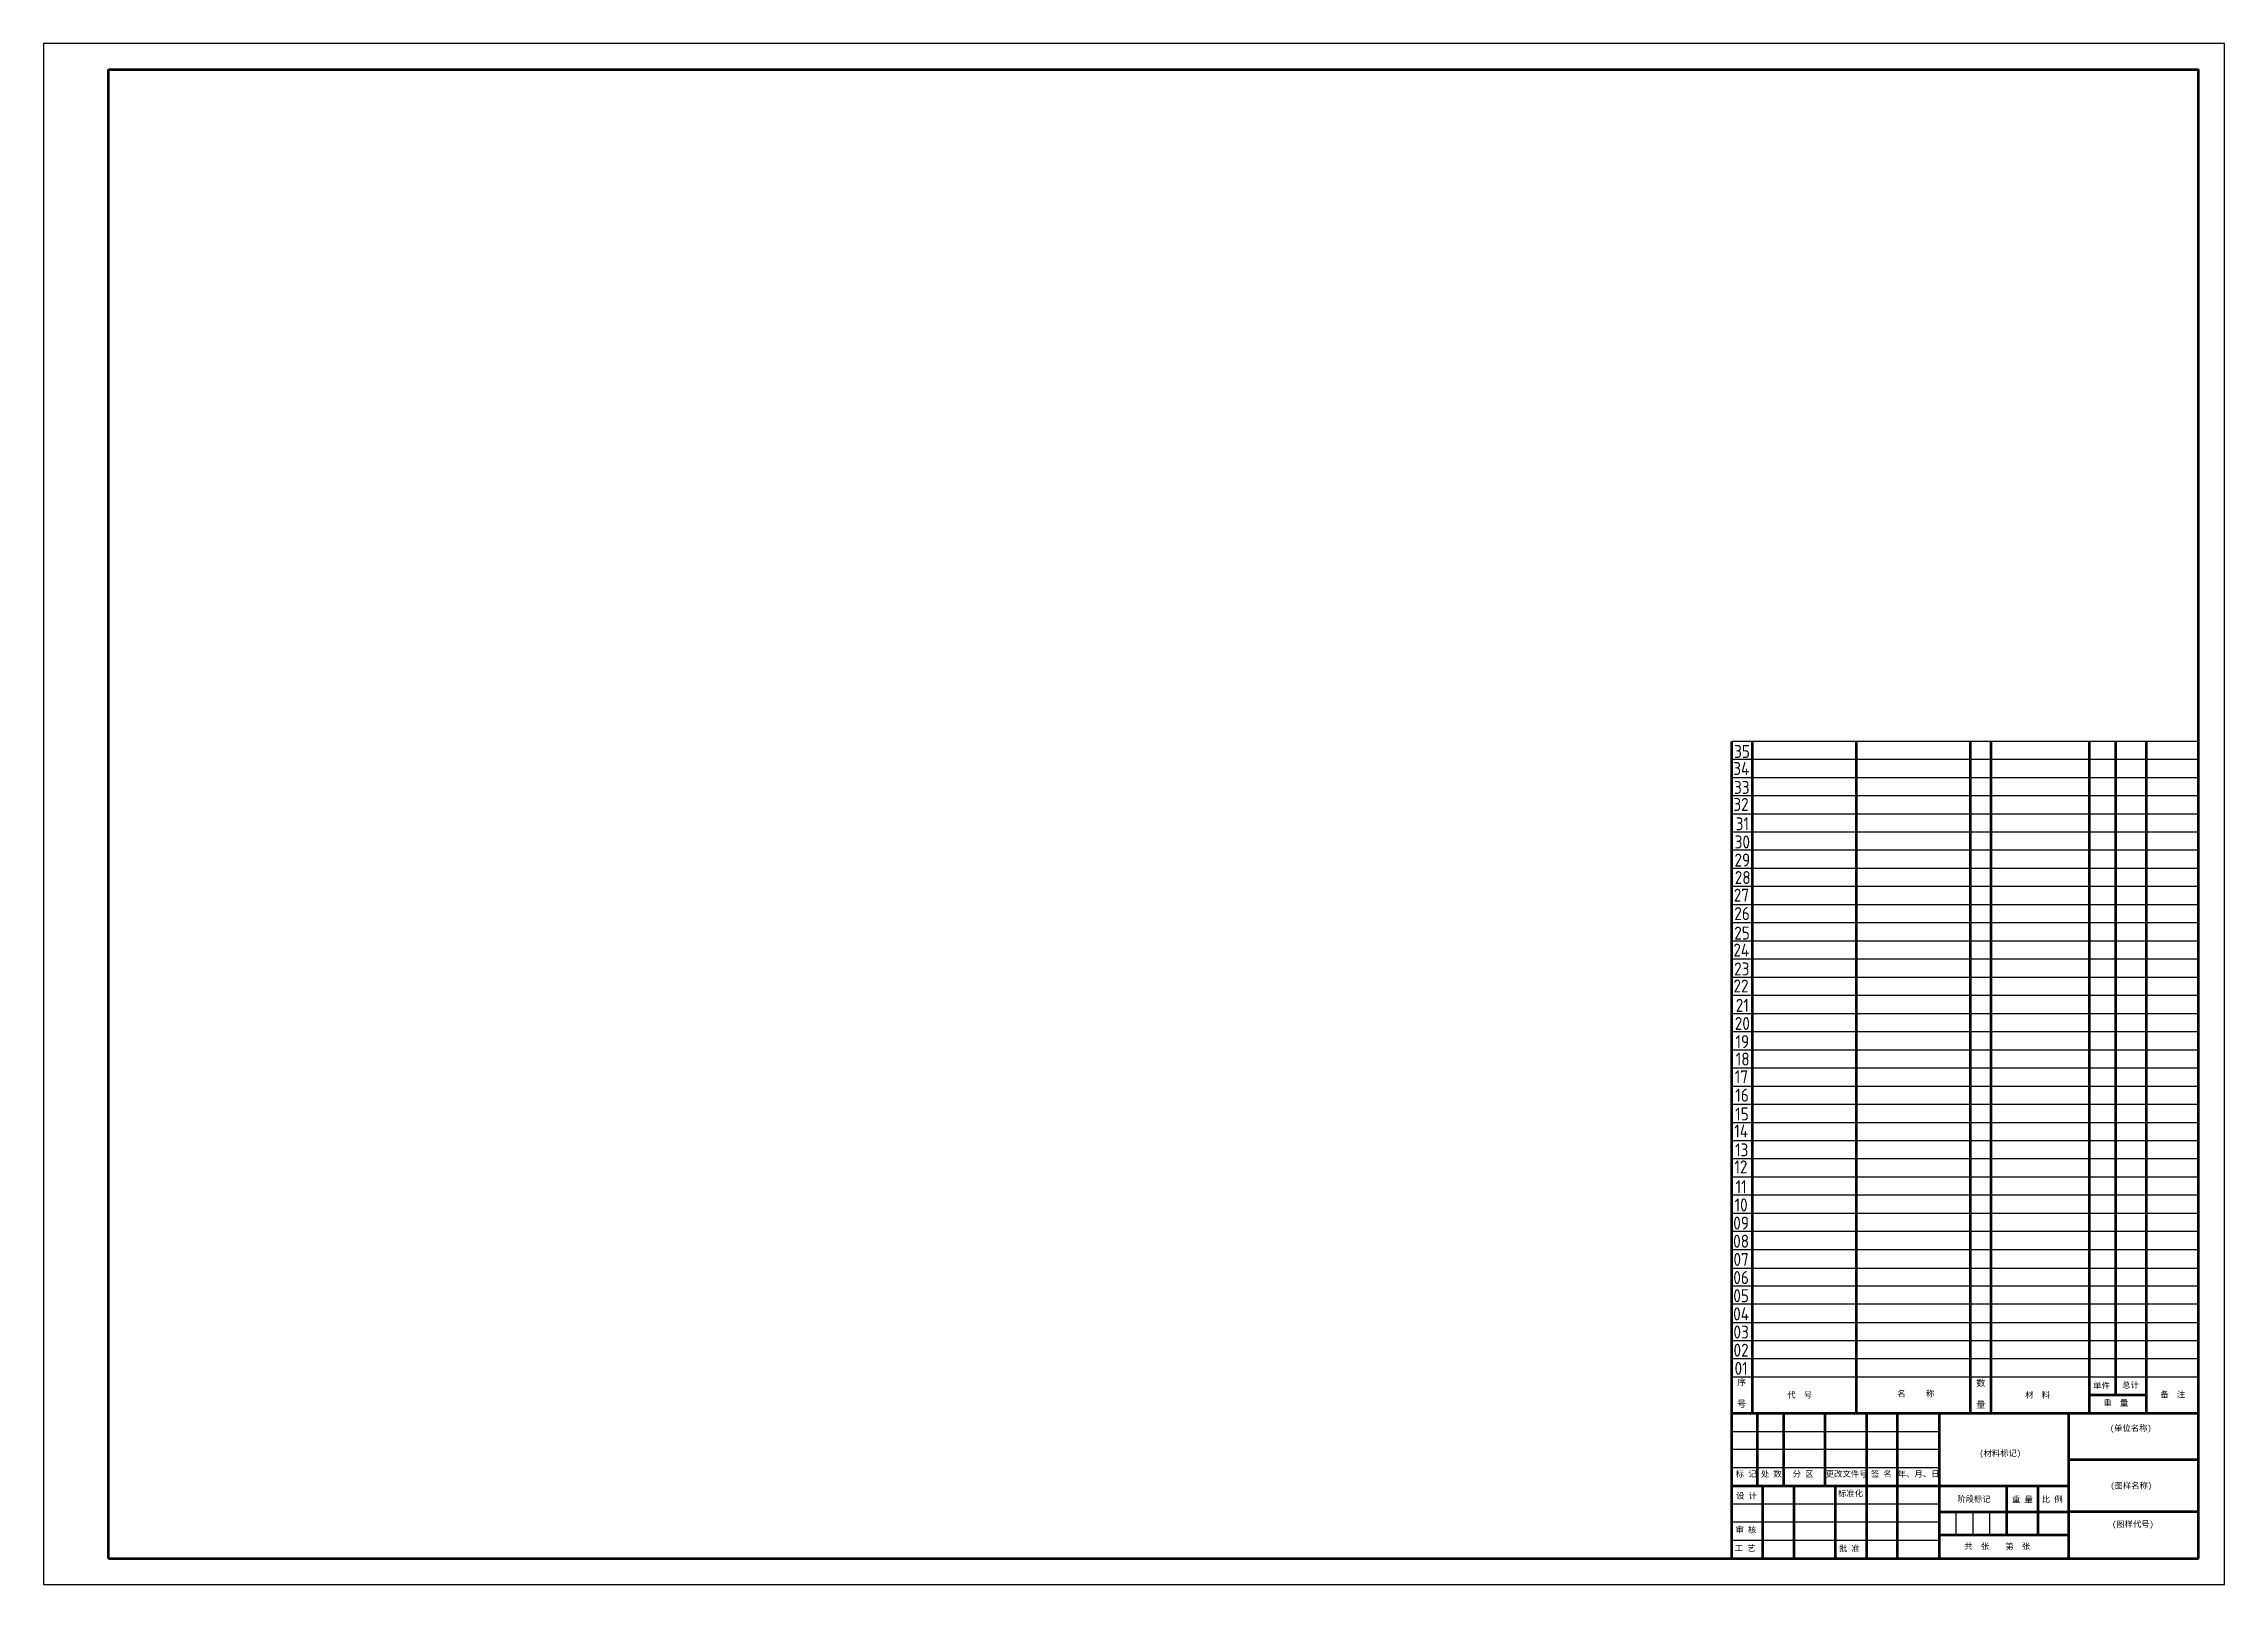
# Model space of a CAD drawing. Header units: millimetres. Extents: x 12238 to 13079, y -872 to -278.
import ezdxf

# ---------------------------------------------------------------- set-up
doc = ezdxf.new("R2010")
doc.units = ezdxf.units.MM
for name, color, linetype, lineweight in [('图层1', 7, 'Continuous', 50), ('粗实线', 7, 'Continuous', 50), ('细实线', 7, 'Continuous', 25)]:
    doc.layers.add(name, color=color, linetype=linetype, lineweight=lineweight)
doc.styles.add('GB字体', font='gbenor.shx', dxfattribs={"bigfont": 'gbcbig.shx'})
doc.styles.get("Standard").update_dxf_attribs({"font": 'arial.ttf'})

msp = doc.modelspace()

# ---------------------------------------------------------------- linework, layer by layer
for p, q in [((13068.65, -764.03), (12888.65, -764.03)), ((12924.65, -806.03), (12940.65, -806.03)), ((12888.65, -813.03), (12968.65, -813.03)), ((12968.65, -820.03), (12888.65, -820.03)), ((12888.65, -827.03), (12968.65, -827.03)), ((12988.15, -834.03), (12981.65, -834.03)), ((13006.65, -834.03), (12994.65, -834.03)), ((13018.65, -834.03), (13006.65, -834.03)), ((12888.65, -848.03), (12888.65, -841.03)), ((12888.65, -841.03), (12968.65, -841.03)), ((12968.65, -848.03), (12888.65, -848.03)), ((12968.65, -853.03), (12968.65, -844.03)), ((12968.65, -855.03), (12968.65, -848.03)), ((12975.15, -853.03), (12975.15, -844.03)), ((12981.65, -844.03), (12981.65, -853.03)), ((12988.15, -853.03), (12988.15, -844.03)), ((12888.65, -862.03), (12888.65, -855.03)), ((12888.65, -855.03), (12968.65, -855.03)), ((12981.65, -853.03), (12975.15, -853.03)), ((12994.65, -853.03), (12988.15, -853.03)), ((13018.65, -862.03), (13018.65, -853.03))]:
    msp.add_line(p, q)
msp.add_lwpolyline([(12237.65, -278.03), (12237.65, -872.03), (13078.65, -872.03), (13078.65, -278.03)], close=True)
at = {"layer": '图层1'}
for p, q in [((12262.65, -862.03), (12262.65, -288.03)), ((12262.65, -288.03), (13068.65, -288.03)), ((13068.65, -862.03), (13068.65, -288.03)), ((12896.65, -806.03), (12896.65, -547.03)), ((12936.65, -547.03), (12936.65, -806.03)), ((12980.65, -547.03), (12980.65, -806.03)), ((12988.65, -806.03), (12988.65, -547.03)), ((13026.65, -806.03), (13026.65, -547.03)), ((13036.65, -547.03), (13036.65, -799.03)), ((13048.65, -806.03), (13048.65, -547.03)), ((12888.65, -862.03), (12888.65, -806.03)), ((12888.65, -806.03), (13068.65, -806.03)), ((12888.65, -806.03), (13068.65, -806.03)), ((12898.65, -834.03), (12898.65, -806.03)), ((12898.65, -806.03), (12908.65, -806.03)), ((12908.65, -806.03), (12908.65, -834.03)), ((12924.65, -834.03), (12924.65, -806.03)), ((12940.65, -806.03), (12940.65, -834.03)), ((12952.65, -834.03), (12952.65, -806.03)), ((12968.65, -806.03), (12968.65, -862.03)), ((12980.65, -806.03), (12988.65, -806.03)), ((12988.65, -806.03), (13026.65, -806.03)), ((13018.65, -834.03), (13018.65, -806.03)), ((13048.65, -799.03), (13026.65, -799.03)), ((13036.65, -806.03), (13048.65, -806.03)), ((13048.65, -806.03), (13048.65, -799.03)), ((13068.65, -824.03), (13018.65, -824.03)), ((12888.65, -834.03), (13018.65, -834.03)), ((12900.65, -862.03), (12900.65, -834.03)), ((12912.65, -834.03), (12912.65, -862.03)), ((12928.65, -862.03), (12928.65, -834.03)), ((12940.65, -834.03), (12940.65, -862.03)), ((12952.65, -862.03), (12952.65, -834.03)), ((12994.65, -834.03), (12994.65, -853.03)), ((13006.65, -834.03), (13006.65, -853.03)), ((13018.65, -862.03), (13018.65, -834.03)), ((12968.65, -844.03), (13018.65, -844.03)), ((13068.65, -844.03), (13018.65, -844.03)), ((13018.65, -853.03), (12968.65, -853.03)), ((12262.65, -862.03), (13068.65, -862.03))]:
    msp.add_line(p, q, dxfattribs=at)
at = {"layer": '粗实线'}
msp.add_line((12888.65, -806.03), (12888.65, -547.03), dxfattribs=at)
at = {"layer": '细实线'}
for p, q in [((13028.65, -547.03), (12888.65, -547.03)), ((13068.65, -547.03), (12888.65, -547.03)), ((13028.65, -554.03), (12888.65, -554.03)), ((13068.65, -554.03), (12888.65, -554.03)), ((13028.65, -561.03), (12888.65, -561.03)), ((13068.65, -561.03), (12888.65, -561.03)), ((13028.65, -561.03), (12888.65, -561.03)), ((13068.65, -561.03), (12888.65, -561.03)), ((13028.65, -568.03), (12888.65, -568.03)), ((13068.65, -568.03), (12888.65, -568.03)), ((13028.65, -575.03), (12888.65, -575.03)), ((13068.65, -575.03), (12888.65, -575.03)), ((13028.65, -575.03), (12888.65, -575.03)), ((13068.65, -575.03), (12888.65, -575.03)), ((13028.65, -575.03), (12888.65, -575.03)), ((13068.65, -575.03), (12888.65, -575.03)), ((13028.65, -582.03), (12888.65, -582.03)), ((13068.65, -582.03), (12888.65, -582.03)), ((13028.65, -589.03), (12888.65, -589.03)), ((13068.65, -589.03), (12888.65, -589.03)), ((13028.65, -596.03), (12888.65, -596.03)), ((13068.65, -596.03), (12888.65, -596.03)), ((13028.65, -596.03), (12888.65, -596.03)), ((13068.65, -596.03), (12888.65, -596.03)), ((13028.65, -603.03), (12888.65, -603.03)), ((13068.65, -603.03), (12888.65, -603.03)), ((13028.65, -610.03), (12888.65, -610.03)), ((13068.65, -610.03), (12888.65, -610.03)), ((13028.65, -617.03), (12888.65, -617.03)), ((13068.65, -617.03), (12888.65, -617.03)), ((13028.65, -624.03), (12888.65, -624.03)), ((13068.65, -624.03), (12888.65, -624.03)), ((13028.65, -631.03), (12888.65, -631.03)), ((13068.65, -631.03), (12888.65, -631.03)), ((13028.65, -638.03), (12888.65, -638.03)), ((13068.65, -638.03), (12888.65, -638.03)), ((13028.65, -645.03), (12888.65, -645.03)), ((13068.65, -645.03), (12888.65, -645.03)), ((13028.65, -645.03), (12888.65, -645.03)), ((13068.65, -645.03), (12888.65, -645.03)), ((13028.65, -652.03), (12888.65, -652.03)), ((13068.65, -652.03), (12888.65, -652.03)), ((13028.65, -659.03), (12888.65, -659.03)), ((13068.65, -659.03), (12888.65, -659.03)), ((13028.65, -666.03), (12888.65, -666.03)), ((13068.65, -666.03), (12888.65, -666.03)), ((13028.65, -673.03), (12888.65, -673.03)), ((13068.65, -673.03), (12888.65, -673.03)), ((13028.65, -680.03), (12888.65, -680.03)), ((13068.65, -680.03), (12888.65, -680.03)), ((13028.65, -687.03), (12888.65, -687.03)), ((13068.65, -687.03), (12888.65, -687.03)), ((13028.65, -694.03), (12888.65, -694.03)), ((13068.65, -694.03), (12888.65, -694.03)), ((13028.65, -701.03), (12888.65, -701.03)), ((13068.65, -701.03), (12888.65, -701.03)), ((13028.65, -708.03), (12888.65, -708.03)), ((13068.65, -708.03), (12888.65, -708.03)), ((13028.65, -715.03), (12888.65, -715.03)), ((13068.65, -715.03), (12888.65, -715.03)), ((13028.65, -722.03), (12888.65, -722.03)), ((13068.65, -722.03), (12888.65, -722.03)), ((13028.65, -729.03), (12888.65, -729.03)), ((13068.65, -729.03), (12888.65, -729.03)), ((13028.65, -736.03), (12888.65, -736.03)), ((13068.65, -736.03), (12888.65, -736.03)), ((13028.65, -743.03), (12888.65, -743.03)), ((13068.65, -743.03), (12888.65, -743.03)), ((13068.65, -750.21), (12888.65, -750.21)), ((13068.65, -757.03), (12888.65, -757.03)), ((13028.65, -764.03), (12888.65, -764.03)), ((12888.65, -771.03), (13068.65, -771.03)), ((12888.65, -778.03), (13068.65, -778.03)), ((13068.65, -785.03), (12888.65, -785.03)), ((12888.65, -792.03), (13068.65, -792.03))]:
    msp.add_line(p, q, dxfattribs=at)

# ---------------------------------------------------------------- texts
at = {"layer": '图层1', "attachment_point": 1}
for s, width, insert, char_height in [('{\\fSimSun|b0|i0|c134|p2;序}\\P\\P{\\fSimSun|b0|i0|c134|p2;号}', 8, (12890.73, -792.84), 2.5), ('{\\fSimSun|b0|i0|c134|p2;代  号}', 10, (12910.09, -797.82), 2.3), ('{\\fSimSun|b0|i0|c134|p2;名     称}', 23.9828, (12952.51, -797.32), 2.3), ('{\\fSimSun|b0|i0|c134|p2;数\\P\\P量}', 8, (12983, -793.15), 2.5), ('{\\fSimSun|b0|i0|c134|p2;材  料}', 10, (13001.79, -797.82), 2.3), ('{\\fSimSun|b0|i0|c134|p2;单件}', 10, (13028.08, -794.19), 2.3), ('{\\fSimSun|b0|i0|c134|p2;总计}', 10, (13039.23, -794.01), 2.3), ('{\\fSimSun|b0|i0|c134|p2;备  注}', 10, (13053.96, -797.66), 2.3), ('{\\fSimSun|b0|i0|c134|p2;重  量}', 10, (13032.02, -800.86), 2.3), ('{\\fSimSun|b0|i0|c134|p2;(单位名称)}', 21.7918, (13034.55, -810.64), 2.3), ('{\\fSimSun|b0|i0|c134|p2;(材料标记)}', 21.7918, (12984.19, -820.32), 2.3), ('{\\fSimSun|b0|i0|c134|p2;标 记}', 10, (12890.2, -828.29), 2.3), ('{\\fSimSun|b0|i0|c134|p2;处 数}', 10, (12899.93, -828.29), 2.3), ('{\\fSimSun|b0|i0|c134|p2;分 区}', 10, (12912.15, -828.29), 2.3), ('{\\fSimSun|b0|i0|c134|p2;更改文件号}', 18.0385, (12924.91, -828.29), 2.3), ('{\\fSimSun|b0|i0|c134|p2;签 名}', 10, (12942.37, -828.29), 2.3), ('{\\fSimSun|b0|i0|c134|p2;年、月、日}', 16.3348, (12952.65, -828.29), 2.3), ('{\\fSimSun|b0|i0|c134|p2;(图样名称)}', 21.7918, (13034.71, -832.8), 2.3), ('{\\fSimSun|b0|i0|c134|p2;设 计}', 10, (12890.36, -836.73), 2.3), ('{\\fSimSun|b0|i0|c134|p2;标准化}', 10, (12929.65, -835.8), 2.3), ('{\\fSimSun|b0|i0|c134|p2;阶段标记}', 17.2269, (12975.6, -837.98), 2.3), ('{\\fSimSun|b0|i0|c134|p2;重 量}', 10, (12996.75, -838.15), 2.3), ('{\\fSimSun|b0|i0|c134|p2;比 例}', 10, (13008.24, -838.06), 2.3), ('{\\fSimSun|b0|i0|c134|p2;(图样代号)}', 21.7918, (13035.38, -847.67), 2.3), ('{\\fSimSun|b0|i0|c134|p2;工 艺}', 10, (12889.81, -856.89), 2.3), ('{\\fSimSun|b0|i0|c134|p2;审 核}', 10, (12890.14, -849.83), 2.3), ('{\\fSimSun|b0|i0|c134|p2;批 准}', 10, (12930.04, -857.02), 2.3), ('{\\fSimSun|b0|i0|c134|p2;共  张    第  张}', 32.2827, (12978.38, -856.17), 2.3)]:
    msp.add_mtext_dynamic_manual_height_columns(s, width=width, gutter_width=12.5, heights=[0], dxfattribs=dict(at, insert=insert, char_height=char_height))
at = {"layer": '细实线', "char_height": 5, "attachment_point": 5, "style": 'GB字体'}
for s, insert in [('34', (12892.35, -557.5)), ('35', (12892.64, -550.93)), ('33', (12892.54, -564.78)), ('32', (12892.24, -571.34)), ('31', (12892.75, -578.8)), ('30', (12892.75, -585.8)), ('29', (12892.75, -592.8)), ('28', (12892.89, -599.52)), ('27', (12892.39, -606.33)), ('26', (12892.65, -613.42)), ('25', (12892.64, -620.93)), ('24', (12892.35, -627.5)), ('22', (12892.24, -641.34)), ('23', (12892.54, -634.78)), ('21', (12892.75, -648.8)), ('20', (12892.75, -655.8)), ('19', (12892.75, -662.8)), ('18', (12892.89, -669.52)), ('17', (12892.39, -676.33)), ('16', (12892.65, -683.42)), ('15', (12892.61, -690.67)), ('14', (12892.32, -697.23)), ('13', (12892.51, -704.51)), ('12', (12892.21, -711.08)), ('10', (12892.28, -725.75)), ('11', (12892.28, -718.75)), ('09', (12892.28, -732.75)), ('09', (12892.28, -732.75)), ('08', (12892.28, -739.75)), ('08', (12892.28, -739.75)), ('07', (12892.28, -746.75)), ('07', (12892.28, -746.75)), ('06', (12892.28, -753.75)), ('06', (12892.28, -753.75)), ('04', (12892.28, -767.75)), ('04', (12892.28, -767.75)), ('05', (12892.28, -760.75)), ('05', (12892.28, -760.75)), ('03', (12892.28, -774.75)), ('03', (12892.28, -774.75)), ('02', (12892.28, -781.75)), ('01', (12892.28, -788.75)), ('01', (12892.28, -788.75))]:
    msp.add_mtext_dynamic_manual_height_columns(s, width=10, gutter_width=12.5, heights=[0], dxfattribs=dict(at, insert=insert))

doc.saveas('drawing.dxf')
